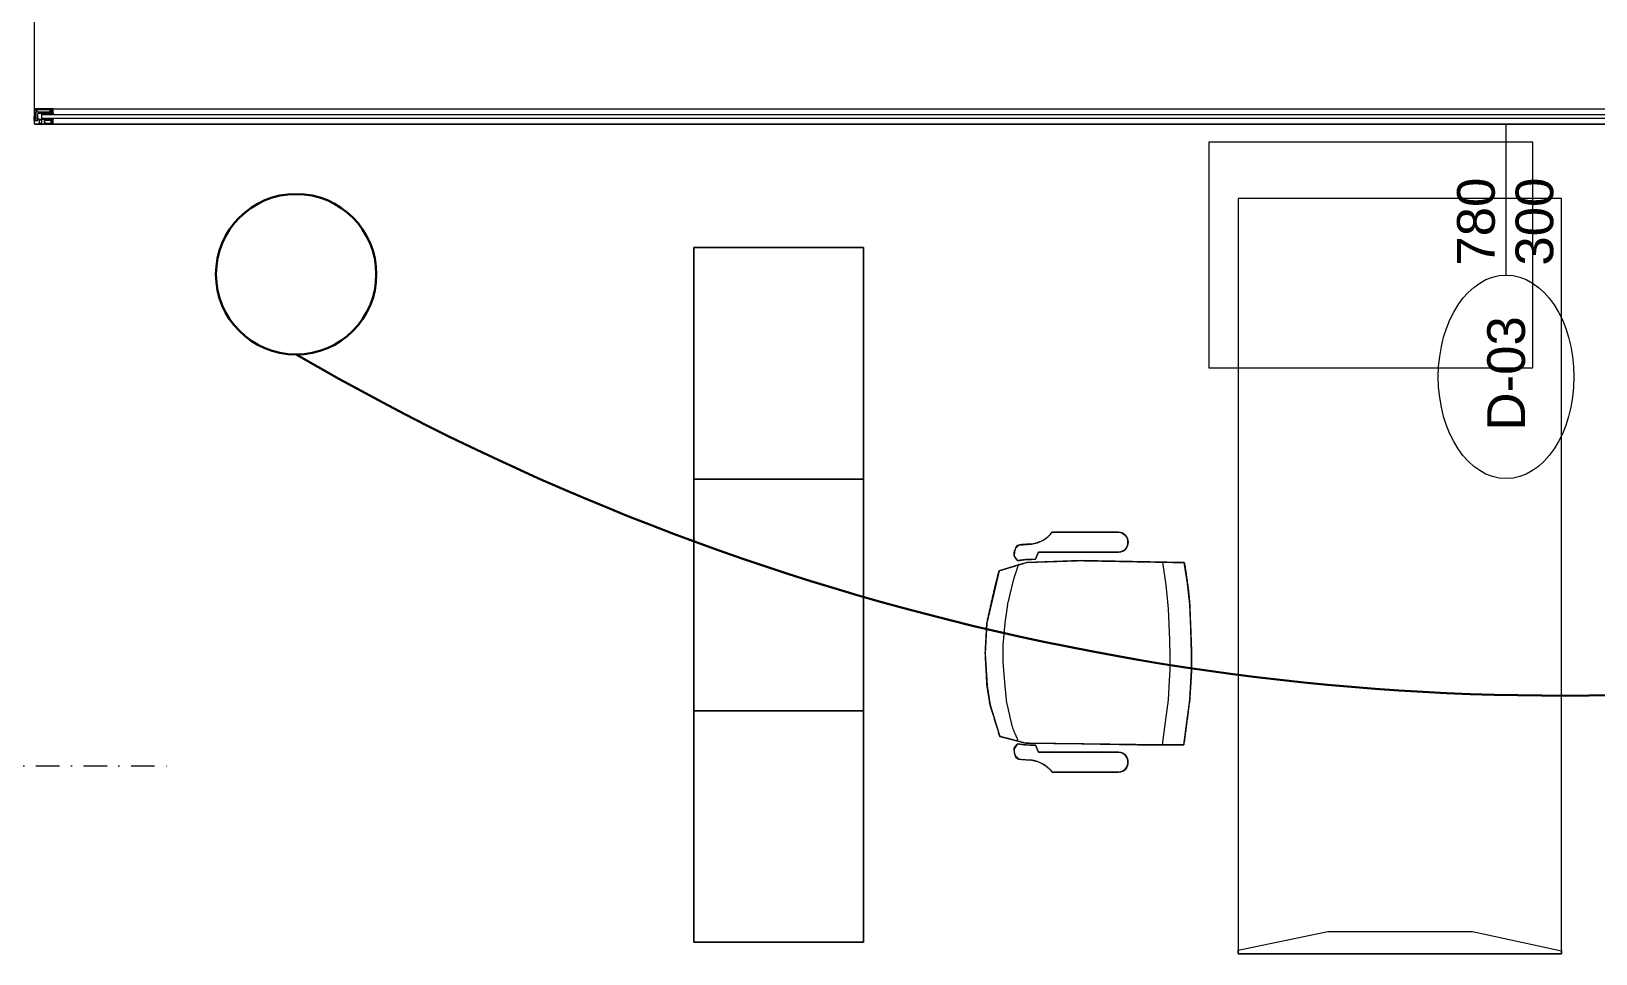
# Model space of a CAD drawing. Extents: x -1281 to 23780, y 0 to 7214.
# Drawn here: x 1183.7 to 1598.2, y 1135.3 to 1379.6 of the extents above; entities that cross this region are included whole.
import ezdxf
from ezdxf.enums import TextEntityAlignment as Align

# ---------------------------------------------------------------- set-up
doc = ezdxf.new("R2010")
doc.units = 0
doc.header["$LTSCALE"] = 25
doc.header["$MEASUREMENT"] = 0
doc.linetypes.add('DASHDOT2', pattern=[0.5, 0.25, -0.125, 0, -0.125])
doc.layers.get('0').update_dxf_attribs({"color": 9, "lineweight": 9})
for name, color, linetype, lineweight in [('0 @ 1', 9, 'Continuous', 9), ('05', 9, 'Continuous', 9), ('06D', 9, 'Continuous', 9), ('10', 9, 'Continuous', 9), ('15', 9, 'Continuous', 9), ('22', 8, 'Continuous', 9), ('24', 9, 'DASHDOT2', 9), ('40', 9, 'Continuous', 9), ('DATA TAVAN', 160, 'Continuous', 30)]:
    doc.layers.add(name, color=color, linetype=linetype, lineweight=lineweight)
doc.styles.add('Arial', font='arial.ttf', dxfattribs={"height": 2.5})
pattern_1 = [(225, (-604.72494, -2171.82614), (-0.0883883476, 0.0883883476), []), (135, (-604.72494, -2171.82614), (0.0883883476, 0.0883883476), [])]

# ---------------------------------------------------------------- blocks, each defined once
blk = doc.blocks.new('0_doorno')
blk.add_lwpolyline([(4.5, 0), (12.5, 0)])
blk.add_ellipse((-0.891, 0), major_axis=(-5.391, 0), ratio=0.666667)
at = {"style": 'Arial'}
blk.add_attdef('YUKSEKLIK', text='', height=2, dxfattribs=at).set_placement((5, 12.3), align=Align.TOP_LEFT)
blk.add_attdef('KAPINO', text='', height=2, dxfattribs=at).set_placement((0, 0), align=Align.MIDDLE)
blk.add_attdef('GENISLIK', text='', height=2, dxfattribs=at).set_placement((5, -3.789), align=Align.BOTTOM_LEFT)
blk = doc.blocks.new('Group-41-1')
for p, q in [((384804.5645, 69162.035), (384804.5645, 69161.585)), ((384805.1779, 69162.035), (384804.5645, 69162.035)), ((384805.1779, 69161.585), (384805.1779, 69162.035)), ((384804.5645, 69161.585), (384805.1779, 69161.585))]:
    blk.add_line(p, q)
at = {"flags": 128}
blk.add_lwpolyline([(384804.5645, 69162.035), (384805.1779, 69162.035), (384805.1779, 69161.585), (384804.5645, 69161.585)], close=True, dxfattribs=at)
blk = doc.blocks.new('Group-42-1')
at = {"layer": '05', "color": 7}
for p in [(-1.2267, 0), (-0.6133, 0), (0, 0)]:
    blk.add_blockref('Group-41-1', p, dxfattribs=at)
blk = doc.blocks.new('Group-258-1')
at = {"linetype": 'Continuous'}
for p, q in [((384800.0983, 69164.505), (384800.0936, 69164.5084)), ((384800.71, 69164.505), (384800.7146, 69164.5084)), ((384800.2257, 69164.3995), (384800.1668, 69164.4084)), ((384800.2892, 69164.3936), (384800.2257, 69164.3995)), ((384800.3717, 69164.3904), (384800.2892, 69164.3936)), ((384800.4137, 69164.389), (384800.3717, 69164.3904)), ((384800.4502, 69164.389), (384800.4137, 69164.389)), ((384800.4792, 69164.3908), (384800.4502, 69164.389)), ((384800.5299, 69164.394), (384800.4792, 69164.3908)), ((384800.5895, 69164.4019), (384800.5299, 69164.394)), ((384800.6491, 69164.4097), (384800.5895, 69164.4019))]:
    blk.add_line(p, q, dxfattribs=at)
at = {"linetype": 'Continuous', "flags": 128}
for points in [[(384800.0862, 69164.6997), (384800.0862, 69164.6409), (384800.0862, 69164.6409)], [(384800.722, 69164.6997), (384800.722, 69164.6409), (384800.722, 69164.6409)], [(384800.0862, 69164.6409), (384800.0862, 69164.5259), (384800.0862, 69164.6409)], [(384800.1395, 69164.5259), (384800.1395, 69164.6409), (384800.1395, 69164.6409)], [(384800.6687, 69164.5259), (384800.6687, 69164.6409), (384800.6687, 69164.6409)], [(384800.722, 69164.6409), (384800.722, 69164.5259), (384800.722, 69164.6409)], [(384800.0862, 69164.5259), (384800.0862, 69164.5259), (384800.087, 69164.52)], [(384800.0862, 69164.5259), (384800.087, 69164.52), (384800.087, 69164.52)], [(384800.087, 69164.52), (384800.087, 69164.52), (384800.0892, 69164.5143)], [(384800.087, 69164.52), (384800.0892, 69164.5143), (384800.0892, 69164.5143)], [(384800.0892, 69164.5143), (384800.0892, 69164.5143), (384800.0929, 69164.5094)], [(384800.0892, 69164.5143), (384800.0936, 69164.5084), (384800.0929, 69164.5094)], [(384800.128, 69164.5054), (384800.128, 69164.5054), (384800.1328, 69164.5094)], [(384800.128, 69164.5054), (384800.1328, 69164.5094), (384800.1328, 69164.5094)], [(384800.1328, 69164.5094), (384800.1328, 69164.5094), (384800.1365, 69164.5143)], [(384800.1328, 69164.5094), (384800.1365, 69164.5143), (384800.1365, 69164.5143)], [(384800.1365, 69164.5143), (384800.1365, 69164.5143), (384800.1387, 69164.52)], [(384800.1365, 69164.5143), (384800.1387, 69164.52), (384800.1387, 69164.52)], [(384800.1387, 69164.52), (384800.1387, 69164.52), (384800.1395, 69164.5259)], [(384800.1387, 69164.52), (384800.1395, 69164.5259), (384800.1395, 69164.5259)], [(384800.6695, 69164.52), (384800.6695, 69164.52), (384800.6687, 69164.5259)], [(384800.6695, 69164.52), (384800.6687, 69164.5259), (384800.6687, 69164.5259)], [(384800.6718, 69164.5143), (384800.6718, 69164.5143), (384800.6695, 69164.52)], [(384800.6718, 69164.5143), (384800.6695, 69164.52), (384800.6695, 69164.52)], [(384800.6754, 69164.5094), (384800.6754, 69164.5094), (384800.6718, 69164.5143)], [(384800.6754, 69164.5094), (384800.6718, 69164.5143), (384800.6718, 69164.5143)], [(384800.6802, 69164.5054), (384800.6802, 69164.5054), (384800.6754, 69164.5094)], [(384800.6802, 69164.5054), (384800.6754, 69164.5094), (384800.6754, 69164.5094)], [(384800.719, 69164.5143), (384800.7146, 69164.5084), (384800.7153, 69164.5094)], [(384800.719, 69164.5143), (384800.719, 69164.5143), (384800.7153, 69164.5094)], [(384800.7213, 69164.52), (384800.7213, 69164.52), (384800.719, 69164.5143)], [(384800.7213, 69164.52), (384800.719, 69164.5143), (384800.719, 69164.5143)], [(384800.722, 69164.5259), (384800.722, 69164.5259), (384800.7213, 69164.52)], [(384800.722, 69164.5259), (384800.7213, 69164.52), (384800.7213, 69164.52)], [(384800.0977, 69164.5054), (384800.0977, 69164.5054), (384800.1034, 69164.5026)], [(384800.0977, 69164.5054), (384800.1034, 69164.5026), (384800.1034, 69164.5026)], [(384800.1034, 69164.5026), (384800.1034, 69164.5026), (384800.1096, 69164.5011)], [(384800.1034, 69164.5026), (384800.1096, 69164.5011), (384800.1096, 69164.5011)], [(384800.1096, 69164.5011), (384800.1096, 69164.5011), (384800.1161, 69164.5011)], [(384800.1096, 69164.5011), (384800.1161, 69164.5011), (384800.1161, 69164.5011)], [(384800.1161, 69164.5011), (384800.1161, 69164.5011), (384800.1223, 69164.5026)], [(384800.1161, 69164.5011), (384800.1223, 69164.5026), (384800.1223, 69164.5026)], [(384800.1223, 69164.5026), (384800.1223, 69164.5026), (384800.128, 69164.5054)], [(384800.1223, 69164.5026), (384800.128, 69164.5054), (384800.128, 69164.5054)], [(384800.6859, 69164.5026), (384800.6859, 69164.5026), (384800.6802, 69164.5054)], [(384800.6859, 69164.5026), (384800.6802, 69164.5054), (384800.6802, 69164.5054)], [(384800.6922, 69164.5011), (384800.6922, 69164.5011), (384800.6859, 69164.5026)], [(384800.6922, 69164.5011), (384800.6859, 69164.5026), (384800.6859, 69164.5026)], [(384800.6986, 69164.5011), (384800.6986, 69164.5011), (384800.6922, 69164.5011)], [(384800.6986, 69164.5011), (384800.6922, 69164.5011), (384800.6922, 69164.5011)], [(384800.7048, 69164.5026), (384800.7048, 69164.5026), (384800.6986, 69164.5011)], [(384800.7048, 69164.5026), (384800.6986, 69164.5011), (384800.6986, 69164.5011)], [(384800.7105, 69164.5054), (384800.7105, 69164.5054), (384800.7048, 69164.5026)], [(384800.7105, 69164.5054), (384800.7048, 69164.5026), (384800.7048, 69164.5026)]]:
    blk.add_lwpolyline(points, close=True, dxfattribs=at)
at = {"linetype": 'Continuous'}
for points in [[(384800.1886, 69164.8426), (384800.1775, 69164.8055), (384800.1663, 69164.7685)], [(384800.2312, 69164.8536), (384800.2099, 69164.8481), (384800.1886, 69164.8426)], [(384800.3272, 69164.8751), (384800.2792, 69164.8644), (384800.2312, 69164.8536)], [(384800.4074, 69164.8792), (384800.3673, 69164.8772), (384800.3272, 69164.8751)], [(384800.4932, 69164.8746), (384800.4503, 69164.8769), (384800.4074, 69164.8792)], [(384800.5432, 69164.8666), (384800.5182, 69164.8706), (384800.4932, 69164.8746)], [(384800.6271, 69164.8405), (384800.5851, 69164.8535), (384800.5432, 69164.8666)], [(384800.6454, 69164.7717), (384800.6363, 69164.8061), (384800.6271, 69164.8405)], [(384800.1182, 69164.7571), (384800.1184, 69164.788), (384800.1261, 69164.8013), (384800.1481, 69164.8026)], [(384800.1481, 69164.8026), (384800.1523, 69164.8031), (384800.1616, 69164.7937)], [(384800.2113, 69164.8039), (384800.1911, 69164.7972), (384800.1708, 69164.7905)], [(384800.2746, 69164.8191), (384800.2429, 69164.8115), (384800.2113, 69164.8039)], [(384800.3252, 69164.8264), (384800.2999, 69164.8227), (384800.2746, 69164.8191)], [(384800.3841, 69164.8318), (384800.3546, 69164.8291), (384800.3252, 69164.8264)], [(384800.4307, 69164.8318), (384800.4074, 69164.8318), (384800.3841, 69164.8318)], [(384800.4872, 69164.8271), (384800.4589, 69164.8295), (384800.4307, 69164.8318)], [(384800.5356, 69164.8225), (384800.5114, 69164.8248), (384800.4872, 69164.8271)], [(384800.5919, 69164.8096), (384800.5638, 69164.8161), (384800.5356, 69164.8225)], [(384800.637, 69164.7924), (384800.6046, 69164.8075), (384800.5919, 69164.8096)], [(384800.6601, 69164.8026), (384800.656, 69164.8031), (384800.6466, 69164.7937)], [(384800.69, 69164.7571), (384800.6898, 69164.788), (384800.6822, 69164.8013), (384800.6601, 69164.8026)], [(384800.1585, 69164.7715), (384800.1583, 69164.7588), (384800.158, 69164.7461)], [(384800.1616, 69164.7937), (384800.1601, 69164.7826), (384800.1585, 69164.7715)], [(384800.1663, 69164.7685), (384800.1639, 69164.6975), (384800.1616, 69164.6266)], [(384800.6491, 69164.4746), (384800.6472, 69164.6232), (384800.6454, 69164.7717)], [(384800.6466, 69164.7937), (384800.6482, 69164.7826), (384800.6497, 69164.7715)], [(384800.6497, 69164.7715), (384800.65, 69164.7588), (384800.6502, 69164.7461)], [(384800.0854, 69164.7011), (384800.1126, 69164.7212), (384800.1182, 69164.7571)], [(384800.158, 69164.7461), (384800.1488, 69164.7423), (384800.1395, 69164.7385)], [(384800.1395, 69164.7385), (384800.1395, 69164.6897), (384800.1395, 69164.6409)], [(384800.6502, 69164.7461), (384800.6595, 69164.7423), (384800.6687, 69164.7385)], [(384800.6687, 69164.7385), (384800.6687, 69164.6897), (384800.6687, 69164.6409)], [(384800.7229, 69164.7011), (384800.6957, 69164.7212), (384800.69, 69164.7571)], [(384800.1616, 69164.6266), (384800.1642, 69164.4892), (384800.1668, 69164.3518)], [(384800.6491, 69164.3531), (384800.6491, 69164.4138), (384800.6491, 69164.4746)], [(384800.1668, 69164.3518), (384800.2302, 69164.3409), (384800.278, 69164.3374)], [(384800.5299, 69164.3374), (384800.5895, 69164.3452), (384800.6491, 69164.3531)], [(384800.278, 69164.3374), (384800.3427, 69164.3349), (384800.4074, 69164.3324)], [(384800.4074, 69164.3324), (384800.4288, 69164.3324), (384800.4502, 69164.3324)], [(384800.4502, 69164.3324), (384800.4901, 69164.3349), (384800.5299, 69164.3374)]]:
    blk.add_open_spline(points, degree=2, dxfattribs=at)
at = {"layer": '40'}
blk.add_lwpolyline([(384800.6491, 69164.3531), (384800.5895, 69164.3452), (384800.5299, 69164.3374), (384800.4502, 69164.3324), (384800.4074, 69164.3324), (384800.3427, 69164.3349), (384800.278, 69164.3374), (384800.2222, 69164.3433), (384800.1668, 69164.3518), (384800.1642, 69164.4892), (384800.1616, 69164.6266), (384800.1639, 69164.6975), (384800.1663, 69164.7685), (384800.1732, 69164.7913), (384800.1886, 69164.8426), (384800.3272, 69164.8751), (384800.4074, 69164.8792), (384800.4932, 69164.8746), (384800.5432, 69164.8666), (384800.6271, 69164.8405), (384800.6454, 69164.7717), (384800.6472, 69164.6232), (384800.6491, 69164.4746), (384800.6491, 69164.4097)], close=True, dxfattribs=at)
for points in [[(384800.1395, 69164.7385), (384800.158, 69164.7461), (384800.1583, 69164.7588), (384800.1585, 69164.7715), (384800.1616, 69164.7937), (384800.1481, 69164.8026, 0.293897), (384800.1206, 69164.7899), (384800.1182, 69164.7571, -0.205), (384800.0854, 69164.7011), (384800.0862, 69164.6997), (384800.0862, 69164.5259, 0.937941), (384800.1395, 69164.5259)], [(384800.6687, 69164.7385), (384800.6502, 69164.7461), (384800.65, 69164.7588), (384800.6497, 69164.7715), (384800.6466, 69164.7937), (384800.6601, 69164.8026, -0.293897), (384800.6877, 69164.7899), (384800.69, 69164.7571, 0.205), (384800.7229, 69164.7011), (384800.722, 69164.6997), (384800.722, 69164.5259, -0.937941), (384800.6687, 69164.5259)]]:
    blk.add_lwpolyline(points, format="xyb", close=True, dxfattribs=at)
blk = doc.blocks.new('p-ma-audi')
for p, q in [((-7.57, 155.19), (-7.57, 200)), ((-85.7, 155.19), (-7.57, 155.19))]:
    blk.add_line(p, q)
at = {"flags": 128}
for points in [[(-7.57, 200), (-7.57, 214.96), (-93.45, 214.96), (-93.45, 155.19), (-85.7, 155.19)], [(-85.7, 0.04), (-85.7, 0.94), (-61.93, 5.88), (-23.62, 5.88), (0, 0.73), (0, 0), (-85.67, 0)]]:
    blk.add_lwpolyline(points, dxfattribs=at)
for points in [[(-85.7, 200), (-85.7, 0), (0, 0), (0, 200), (-85.7, 200)], [(-85.7, 200), (-85.7, 0), (0, 0), (0, 200)]]:
    blk.add_lwpolyline(points, close=True, dxfattribs=at)
blk = doc.blocks.new('P-AKS_AUDI')
at = {"layer": '24'}
blk.add_lwpolyline([(-3840, -1600), (-3500, -1600)], dxfattribs=at)
blk = doc.blocks.new('p-strahle-alüminyumdoğramaprofili')
at = {"layer": '10'}
h = blk.add_hatch(dxfattribs=at)
h.set_pattern_fill('NET', color=256, angle=315, style=0)
h.set_pattern_definition(pattern_1)
h.paths.add_polyline_path([(-4.62, 2.65), (-4.68, 2.65), (-4.72, 2.75), (-4.72, 2.8), (-4.69, 2.8), (-4.69, 2.92), (-4.98, 2.92), (-4.98, 2.8), (-4.95, 2.8), (-4.99, 2.65), (-5.08, 2.66), (-5.25, 2.28), (-5.14, 2.28), (-5.14, 2.33), (-4.98, 2.52, 0.2599), (-4.9, 2.28), (-4.66, 2.28, 0.382682)])
h.paths.add_polyline_path([(-4.86, 2.52), (-4.67, 2.52, -2.16717)], flags=16)
h = blk.add_hatch(dxfattribs=at)
h.set_pattern_fill('NET', color=256, angle=315, style=0)
h.set_pattern_definition(pattern_1)
h.paths.add_polyline_path([(-4.62, 0.88), (-4.68, 0.88), (-4.72, 0.77), (-4.72, 0.73), (-4.69, 0.73), (-4.69, 0.6), (-4.98, 0.6), (-4.98, 0.73), (-4.95, 0.73), (-4.99, 0.88), (-5.08, 0.87), (-5.25, 1.24), (-5.14, 1.24), (-5.14, 1.2), (-4.98, 1.01, -0.2599), (-4.9, 1.24), (-4.66, 1.24, -0.382682)])
h.paths.add_polyline_path([(-4.86, 1), (-4.67, 1, 2.16717)], flags=16)
h = blk.add_hatch(dxfattribs=at)
h.set_pattern_fill('NET', color=256, angle=315, style=0)
h.set_pattern_definition([(225, (-608.45214, -2173.53612), (-0.0883883476, 0.0883883476), []), (135, (-608.45214, -2173.53612), (0.0883883476, 0.0883883476), [])])
h.paths.add_polyline_path([(-3.45, 2.28), (-3.45, 2.57), (-4.49, 2.57), (-4.49, 2.28)])
h = blk.add_hatch(dxfattribs=at)
h.set_pattern_fill('NET', color=256, angle=315, style=0)
h.set_pattern_definition([(225, (-608.45214, -2180.04526), (-0.0883883476, 0.0883883476), []), (135, (-608.45214, -2180.04526), (0.0883883476, 0.0883883476), [])])
h.paths.add_polyline_path([(-3.45, 0.93), (-3.45, 1.24), (-4.49, 1.24), (-4.49, 0.93)])
h = blk.add_hatch(dxfattribs=at)
h.set_pattern_fill('NET', color=256, angle=315, style=0)
h.set_pattern_definition([(225, (-629.50454, -2177.58922), (-0.0883883476, 0.0883883476), []), (135, (-629.50454, -2177.58922), (0.0883883476, 0.0883883476), [])])
h.paths.add_polyline_path([(0, 0.68), (0, 1.75), (-0.18, 1.75), (-0.18, 0.68)])
for points in [[(-5.08, 2.66), (-5.25, 2.28)], [(-5.09, 0.88), (-5.25, 1.24)], [(-4.98, 2.52), (-5.14, 2.33), (-5.14, 2.28)], [(-4.98, 1.01), (-5.14, 1.2), (-5.14, 1.24)], [(-4.92, 3.6), (-4.92, 3.16), (-4.61, 3.16), (-4.61, 2.87), (-4.52, 2.87), (-4.62, 2.65), (-4.68, 2.65), (-4.72, 2.75), (-4.72, 2.8), (-4.69, 2.8), (-4.69, 3.05), (-4.98, 3.05), (-4.98, 2.8), (-4.95, 2.8), (-4.99, 2.65), (-5.08, 2.66), (-5.07, 3.76), (-0.11, 3.76)], [(-4.69, 2.92), (-4.98, 2.92)], [(-4.71, 0.6), (-4.98, 0.6)], [(-2.83, 0.2), (-2.67, 0.2), (-2.67, -0.04), (-4.87, -0.04), (-4.87, 0.19), (-4.57, 0.19), (-4.57, 0.73), (-2.67, 0.73)], [(-4.52, 2.87), (-4.49, 2.87), (-4.49, 2.26)], [(-4.49, 0.93), (-4.49, 0.93), (-4.49, 1.26)], [(-3.45, 2.26), (-3.45, 2.57)], [(-3.45, 1.26), (-3.45, 0.93)], [(-2.08, 0.93), (-2.08, 2.57)], [(-0.18, 0.68), (0, 0.68), (0, 1.75)], [(-0.18, 1.75), (0, 1.75)]]:
    blk.add_lwpolyline(points, dxfattribs=at)
for points in [[(-0.18, 2.74), (-0.18, 2.21), (0, 2.21), (0, 2.08), (-0.18, 2.08), (-0.18, 0.43), (0, 0.43), (0, 0), (-0.12, 0), (-0.12, -0.24), (-5.09, -0.24), (-5.09, 0.88), (-4.98, 0.88), (-4.94, 0.7), (-4.99, 0.7), (-4.99, 0.33), (-4.71, 0.33), (-4.71, 0.88), (-4.56, 0.88), (-4.52, 0.93), (-1.28, 0.93), (-1.2, 1.22), (-0.9, 1.22), (-0.9, 0.62), (-0.58, 0.62), (-0.58, 2.74)], [(-2.03, 0.78), (-1.35, 0.78), (-1.35, 0.08), (-1.28, 0.04), (-1.28, -0.04), (-2.09, -0.04), (-2.09, 0.1), (-2.03, 0.15)]]:
    blk.add_lwpolyline(points, close=True, dxfattribs=at)
for points in [[(-0.57, 3.26), (-0.57, 3.62), (-4.89, 3.62), (-4.89, 3.65, 0.561743), (-4.97, 3.66, 0.595966), (-4.92, 3.6, -2.204878)], [(-4.67, 2.52), (-4.86, 2.52, 1)], [(-4.67, 1), (-4.86, 1, -1)], [(-4.61, 2.87), (-4.49, 3.45, -0.833203), (-4.18, 3.44, -0.447088)], [(-4.49, 2.57), (-1.23, 2.57, -0.414214), (-0.9, 2.25), (-0.9, 1.22)], [(-4.18, 3.44), (-4.18, 2.99, 0.414214), (-4.07, 2.89), (-0.82, 2.89), (-0.82, 3.62)], [(-2.67, 0.73), (-2.67, 0.32), (-2.83, 0.32, 1), (-2.83, 0.2, -1)], [(-0.11, 3.76), (-0.11, 3.62), (-0.45, 3.62), (-0.45, 3.14, -1), (-0.66, 3.14)], [(-0.66, 3.14, -0.305404), (-0.57, 3.26, -5.773092)]]:
    blk.add_lwpolyline(points, format="xyb", dxfattribs=at)
for centre, radius, start, end in [((-4.73, 2.47), 0.253, 168.6676, 234.1258), ((-4.73, 1.06), 0.253, 125.8742, 191.3324), ((-4.77, 2.44), 0.125, 139.5402, 40.4598), ((-4.77, 1.08), 0.125, 319.5402, 220.4598), ((-4.84, 2.48), 0.273, 305.9738, 36.4289), ((-4.84, 1.04), 0.273, 323.5711, 54.0262)]:
    blk.add_arc(centre, radius, start, end, dxfattribs=at)
blk = doc.blocks.new('*U263')
at = {"layer": '06D'}
for points in [[(4.95, 4), (775.05, 4)], [(4.95, 0), (775.04, 0)]]:
    blk.add_lwpolyline(points, dxfattribs=at)
at = {"layer": '15'}
for points in [[(1.96, 2.5), (778.04, 2.5)], [(778.04, 1.5), (1.96, 1.5)]]:
    blk.add_lwpolyline(points, dxfattribs=at)
at = {"layer": '0 @ 1', "linetype": 'Continuous', "xscale": -1}
blk.add_blockref('p-strahle-alüminyumdoğramaprofili', (-0.12, 0.24), dxfattribs=at)
blk = doc.blocks.new('p-zemin kat')
at = {"layer": '40'}
blk.add_lwpolyline([(1964.5, 1355), (1184.5, 1355), (1184.5, 1943), (1964.5, 1943)], close=True, dxfattribs=at)
at = {"linetype": 'Continuous'}
blk.add_blockref('*U263', (1184.5, 1355), dxfattribs=at)
at = {"layer": '24'}
blk.add_blockref('P-AKS_AUDI', (4722.5, 2785), dxfattribs=at)

msp = doc.modelspace()

# ---------------------------------------------------------------- linework, layer by layer
at = {"layer": 'DATA TAVAN', "color": 2}
msp.add_circle((1253.84, 1315.22), 21.25, dxfattribs=at)
msp.add_arc((1589.65, 1872.67), 669.07, 239.87404, 309.9393, dxfattribs=at)

# ---------------------------------------------------------------- block references
at = {"layer": '05', "color": 7}
msp.add_blockref('p-ma-audi', (1589.17, 1135.28), dxfattribs=at)
at = {"layer": '05', "color": 7, "xscale": -100, "yscale": 100, "zscale": 100, "rotation": 90}
msp.add_blockref('Group-42-1', (6917562.73, 38481656.08), dxfattribs=at)
at = {"layer": '05', "color": 7, "extrusion": (0, 0, -1), "xscale": 100, "yscale": 100, "zscale": -100, "rotation": 270}
msp.add_blockref('Group-258-1', (-6917924.39, 38481255.54), dxfattribs=at)
at = {"layer": '10'}
msp.add_blockref('p-zemin kat', (0, 0), dxfattribs=at)
at = {"layer": '22'}
ref = msp.add_blockref('0_doorno', (1574.49, 1292.5), dxfattribs=dict(at, xscale=5, yscale=5, zscale=5, rotation=90))
ref.add_attrib('KAPINO', 'D-03', dxfattribs={"layer": '0', "height": 10, "rotation": 90, "style": 'Arial'}).set_placement((1574.49, 1288.97), align=Align.MIDDLE)
ref.add_attrib('GENISLIK', '780', dxfattribs={"layer": '0', "height": 10, "rotation": 90, "style": 'Arial'}).set_placement((1574.49, 1317.5), align=Align.BOTTOM_LEFT)
ref.add_attrib('YUKSEKLIK', '300', dxfattribs={"layer": '0', "height": 10, "rotation": 90, "style": 'Arial'}).set_placement((1576.99, 1317.5), align=Align.TOP_LEFT)

doc.saveas('drawing.dxf')
